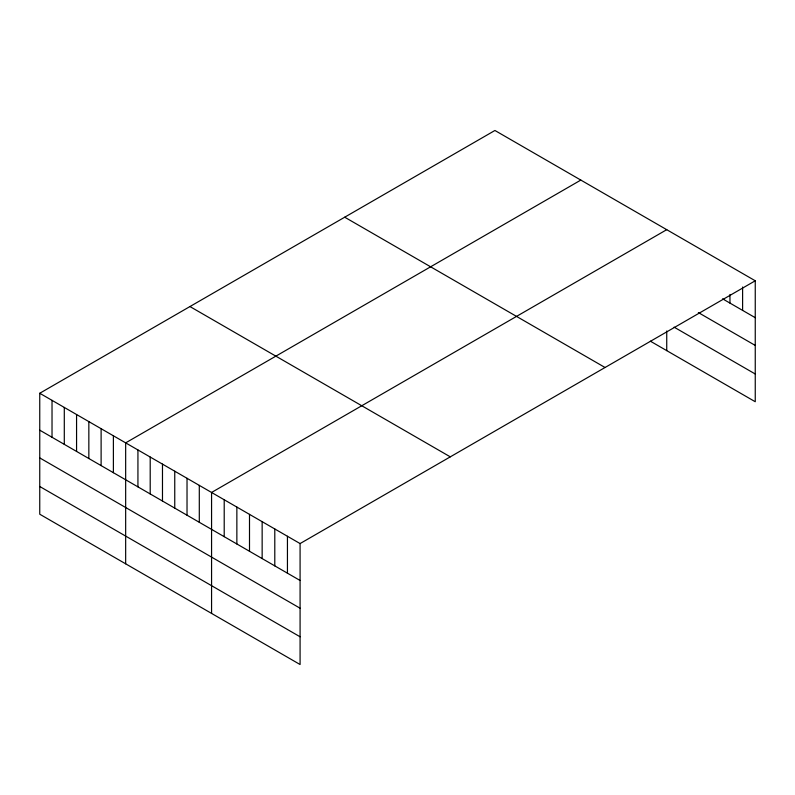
<?xml version="1.0" encoding="UTF-8"?>
<svg xmlns="http://www.w3.org/2000/svg" width="795" height="795" viewBox="0 0 795 795"><rect width="100%" height="100%" fill="white"/><g stroke="black" fill="none" stroke-linecap="round" stroke-linejoin="round"><path stroke-width="1.19" d="M755.25 280.784L300.083 543.571L300.083 664.521L39.75 514.216L39.75 393.267L494.917 130.479L755.25 280.784L755.25 401.733L650.37 341.184M580.827 180.077L125.66 442.865L125.66 563.814M666.737 229.675L211.569 492.463L211.569 613.422M722.585 298.831L755.25 317.692M698.348 312.574L755.25 345.428M674.11 327.152L755.25 373.998M344.712 217.204L605.045 367.499M189.955 306.552L450.288 456.847M39.75 393.267L300.083 543.571M39.75 430.175L300.083 580.479M39.75 457.91L300.083 608.215M39.75 486.49L300.083 636.785M742.61 287.015L742.61 310.388M729.959 294.478L729.959 303.094M666.737 330.988L666.737 350.625M287.442 536.267L287.442 573.185M274.792 528.973L274.792 565.881M262.151 521.669L262.151 558.577M249.501 514.365L249.501 551.283M236.86 507.071L236.86 543.979M224.21 499.767L224.21 536.675M199.297 485.377L199.297 522.295M187.024 478.292L187.024 515.21M174.751 471.206L174.751 508.124M162.478 464.121L162.478 501.039M150.205 457.036L150.205 493.953M137.933 449.95L137.933 486.868M113.387 435.779L113.387 472.697M101.114 428.694L101.114 465.612M88.841 421.608L88.841 458.526M76.568 414.523L76.568 451.441M64.296 407.438L64.296 444.355M52.023 400.352L52.023 437.26"/></g></svg>
